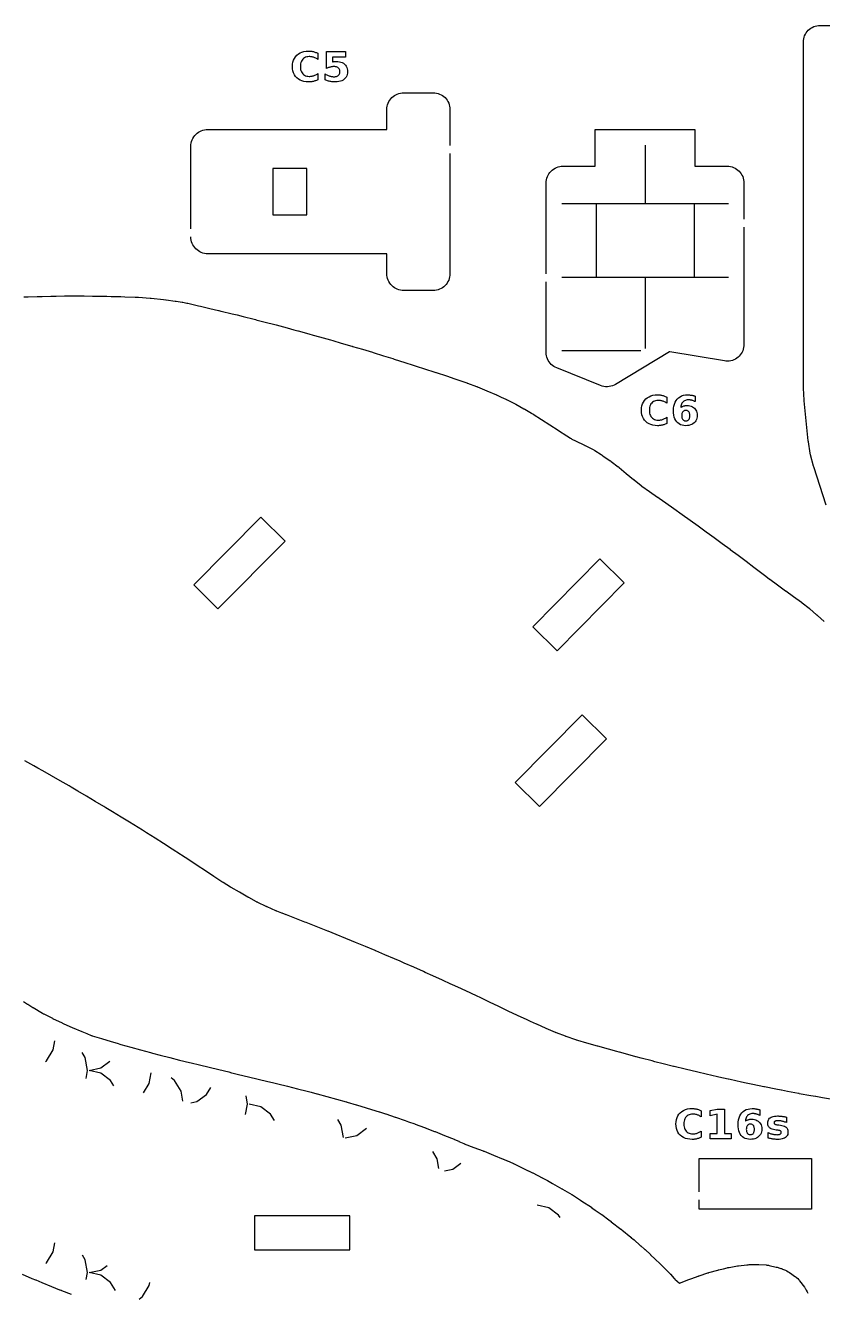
# Model space of a CAD drawing. Header units: millimetres. Extents: x 1 to 293, y 4 to 294.
# Drawn here: x 175.4 to 240.5, y 187.1 to 290.6 of the extents above; entities that cross this region are included whole.
import ezdxf

# ---------------------------------------------------------------- set-up
doc = ezdxf.new("R2010")
doc.units = ezdxf.units.MM
for name, color, linetype in [('CUT', 1, 'CONTINUOUS'), ('ENGRAVE', 5, 'CONTINUOUS'), ('SCORE', 7, 'CONTINUOUS')]:
    doc.layers.add(name, color=color, linetype=linetype)

msp = doc.modelspace()

# ---------------------------------------------------------------- linework, layer by layer
at = {"layer": 'CUT', "color": 1}
for points in [[(240.7912, 251.4103), (239.778, 254.5286), (239.7581, 254.5958), (239.5128, 255.511), (239.4837, 255.6479), (239.3355, 256.5837), (239.3264, 256.6532), (238.9836, 259.914), (238.9782, 259.9838), (238.9268, 260.9631), (238.925, 261.0331), (238.925, 289.2018), (238.9315, 289.3348), (238.9513, 289.4683), (238.9841, 289.5992), (239.0296, 289.7262), (239.0873, 289.8482), (239.1567, 289.964), (239.237, 290.0723), (239.3277, 290.1723), (239.4277, 290.263), (239.536, 290.3433), (239.6518, 290.4127), (239.7738, 290.4704), (239.9008, 290.5159), (240.0317, 290.5487), (240.1652, 290.5685), (240.2982, 290.575), (247.6918, 290.575)], [(188.925, 273.9544), (188.925, 280.7018), (188.9315, 280.8348), (188.9513, 280.9683), (188.9841, 281.0992), (189.0296, 281.2262), (189.0873, 281.3482), (189.1567, 281.464), (189.237, 281.5723), (189.3277, 281.6723), (189.4277, 281.763), (189.536, 281.8433), (189.6518, 281.9127), (189.7738, 281.9704), (189.9008, 282.0159), (190.0317, 282.0487), (190.1652, 282.0685), (190.2982, 282.075), (204.925, 282.075), (204.925, 283.7018), (204.9315, 283.8348), (204.9513, 283.9683), (204.9841, 284.0992), (205.0296, 284.2262), (205.0873, 284.3482), (205.1567, 284.464), (205.237, 284.5723), (205.3277, 284.6723), (205.4277, 284.763), (205.536, 284.8433), (205.6518, 284.9127), (205.7738, 284.9704), (205.9008, 285.0159), (206.0317, 285.0487), (206.1652, 285.0685), (206.2982, 285.075), (208.7018, 285.075), (208.8348, 285.0685), (208.9683, 285.0487), (209.0992, 285.0159), (209.2262, 284.9704), (209.3482, 284.9127), (209.464, 284.8433), (209.5723, 284.763), (209.6723, 284.6723), (209.763, 284.5723), (209.8433, 284.464), (209.9127, 284.3482), (209.9704, 284.2262), (210.0159, 284.0992), (210.0487, 283.9683), (210.0685, 283.8348), (210.075, 283.7018), (210.075, 280.7682)], [(217.925, 270.2786), (217.925, 277.7018), (217.9315, 277.8348), (217.9513, 277.9683), (217.9841, 278.0992), (218.0296, 278.2262), (218.0873, 278.3482), (218.1567, 278.464), (218.237, 278.5723), (218.3277, 278.6723), (218.4277, 278.763), (218.536, 278.8433), (218.6518, 278.9127), (218.7738, 278.9704), (218.9008, 279.0159), (219.0317, 279.0487), (219.1652, 279.0685), (219.2982, 279.075), (221.925, 279.075), (221.925, 282.075), (230.075, 282.075), (230.075, 279.075), (232.7018, 279.075), (232.8348, 279.0685), (232.9683, 279.0487), (233.0992, 279.0159), (233.2262, 278.9704), (233.3482, 278.9127), (233.464, 278.8433), (233.5723, 278.763), (233.6723, 278.6723), (233.763, 278.5723), (233.8433, 278.464), (233.9127, 278.3482), (233.9704, 278.2262), (234.0159, 278.0992), (234.0487, 277.9683), (234.0685, 277.8348), (234.075, 277.7018), (234.075, 274.7591)], [(210.075, 280.1182), (210.075, 270.2982), (210.0685, 270.1652), (210.0487, 270.0317), (210.0159, 269.9008), (209.9704, 269.7738), (209.9127, 269.6518), (209.8433, 269.536), (209.763, 269.4277), (209.6723, 269.3277), (209.5723, 269.237), (209.464, 269.1567), (209.3482, 269.0873), (209.2262, 269.0296), (209.0992, 268.9841), (208.9683, 268.9513), (208.8348, 268.9315), (208.7018, 268.925), (206.2982, 268.925), (206.1652, 268.9315), (206.0317, 268.9513), (205.9008, 268.9841), (205.7738, 269.0296), (205.6518, 269.0873), (205.536, 269.1567), (205.4277, 269.237), (205.3277, 269.3277), (205.237, 269.4277), (205.1567, 269.536), (205.0873, 269.6518), (205.0296, 269.7738), (204.9841, 269.9008), (204.9513, 270.0317), (204.9315, 270.1652), (204.925, 270.2982), (204.925, 271.925), (190.2982, 271.925), (190.1652, 271.9315), (190.0317, 271.9513), (189.9008, 271.9841), (189.7738, 272.0296), (189.6518, 272.0873), (189.536, 272.1567), (189.4277, 272.237), (189.3277, 272.3277), (189.237, 272.4277), (189.1567, 272.536), (189.0873, 272.6518), (189.0296, 272.7738), (188.9841, 272.9008), (188.9513, 273.0317), (188.9315, 273.1652), (188.925, 273.2982), (188.925, 273.3044)], [(234.075, 274.1091), (234.075, 264.5328), (234.0687, 264.4022), (234.0496, 264.271), (234.0179, 264.1423), (233.974, 264.0172), (233.9183, 263.8969), (233.8512, 263.7826), (233.7735, 263.6752), (233.6857, 263.5758), (233.5888, 263.4854), (233.4837, 263.4047), (233.3712, 263.3345), (233.2525, 263.2754), (233.1287, 263.2281), (233.0009, 263.1928), (232.8703, 263.1701), (232.7381, 263.16), (232.6056, 263.1628), (232.4757, 263.178), (228.0219, 263.9203), (228.015, 263.9211), (228.0089, 263.9179), (223.5899, 261.2665), (223.4674, 261.2013), (223.3372, 261.1482), (223.2022, 261.1087), (223.0639, 261.0832), (222.9237, 261.072), (222.7831, 261.0751), (222.6435, 261.0926), (222.5065, 261.1243), (222.3752, 261.1691), (218.7876, 262.6042), (218.6654, 262.6603), (218.5477, 262.7291), (218.4374, 262.8092), (218.3356, 262.8999), (218.2433, 263.0003), (218.1613, 263.1092), (218.0906, 263.2258), (218.0317, 263.3488), (217.9853, 263.477), (217.9519, 263.6091), (217.9317, 263.744), (217.925, 263.8783), (217.925, 269.6286)], [(175.2907, 268.4068), (175.6267, 268.4171), (176.3669, 268.4419), (176.3751, 268.4421), (176.3834, 268.4424), (176.3917, 268.4426), (176.7868, 268.4509), (177.4798, 268.4671), (177.4877, 268.4673), (177.4957, 268.4674), (177.5036, 268.4676), (177.935, 268.4726), (178.6035, 268.4818), (178.611, 268.4819), (178.6186, 268.4819), (178.6262, 268.482), (179.0728, 268.483), (179.738, 268.4856), (179.7452, 268.4856), (179.7525, 268.4856), (179.7598, 268.4856), (180.1988, 268.4825), (180.8834, 268.4786), (180.8903, 268.4785), (180.8973, 268.4784), (180.9043, 268.4783), (181.3142, 268.4717), (182.0361, 268.4613), (182.0492, 268.461), (182.4214, 268.4519), (183.2029, 268.4339), (183.2145, 268.4336), (183.5211, 268.4239), (184.3769, 268.397), (184.3896, 268.3965), (184.5814, 268.3887), (184.6029, 268.3876), (184.6238, 268.3864), (184.6449, 268.385), (185.5894, 268.3161), (185.6052, 268.3149), (185.621, 268.3136), (185.6367, 268.3121), (185.6508, 268.3108), (185.6607, 268.3098), (185.6706, 268.3087), (185.6805, 268.3077), (186.6774, 268.1961), (186.6797, 268.1959), (186.8758, 268.1736), (186.8903, 268.1718), (186.9047, 268.17), (186.9191, 268.1682), (187.6435, 268.0698), (187.6673, 268.0664), (187.6912, 268.0627), (187.715, 268.0588), (188.2253, 267.9707), (188.2376, 267.9685), (188.2499, 267.9662), (188.2621, 267.9639), (188.6023, 267.8987), (188.6263, 267.8938), (188.6503, 267.8888), (188.6742, 267.8835), (189.5529, 267.6812), (189.7022, 267.6473), (189.7084, 267.6458), (190.47, 267.4688), (190.4726, 267.4683), (191.1906, 267.2999), (191.1966, 267.2985), (191.3817, 267.2542), (191.3862, 267.2532), (192.2906, 267.0335), (192.2938, 267.0327), (192.6987, 266.9332), (192.7047, 266.9318), (193.1951, 266.8089), (193.198, 266.8082), (194.0965, 266.5811), (194.0985, 266.5806), (194.2234, 266.5488), (194.2311, 266.5468), (194.9936, 266.348), (195.7689, 266.1454), (195.7757, 266.1436), (195.887, 266.1139), (196.7777, 265.8772), (196.7799, 265.8766), (197.3266, 265.7303), (197.3319, 265.7289), (197.6651, 265.6383), (197.6693, 265.6372), (198.55, 265.3946), (198.5541, 265.3934), (198.9028, 265.2962), (198.908, 265.2947), (199.4312, 265.1466), (199.435, 265.1455), (200.3109, 264.8947), (200.4992, 264.8409), (200.5056, 264.8391), (201.1866, 264.6411), (202.0585, 264.387), (202.0612, 264.3862), (202.1123, 264.3712), (202.117, 264.3698), (202.9281, 264.1283), (202.9313, 264.1274), (203.7424, 263.8837), (203.7467, 263.8824), (203.7936, 263.8681), (203.7994, 263.8663), (204.6559, 263.6016), (204.6616, 263.5998), (205.4029, 263.367), (205.4058, 263.3661), (205.5179, 263.3306), (206.3775, 263.0603), (207.0709, 262.8416), (207.0736, 262.8407), (207.2305, 262.7908), (207.2367, 262.7888), (208.0856, 262.5144), (208.0898, 262.513), (208.7626, 262.293), (208.7652, 262.2922), (208.9338, 262.2367), (208.9404, 262.2345), (209.7836, 261.952), (209.786, 261.9512), (210.4813, 261.7169), (210.4851, 261.7156), (210.6281, 261.6669), (211.4427, 261.3908), (211.4635, 261.3836), (211.4842, 261.3762), (211.5049, 261.3686), (212.2526, 261.0874), (212.2605, 261.0844), (212.2673, 261.0818), (212.2886, 261.0734), (212.3061, 261.0664), (212.3247, 261.0587), (213.0922, 260.7359), (213.8613, 260.412), (213.8792, 260.4043), (213.897, 260.3965), (213.9148, 260.3886), (214.2577, 260.2323), (214.2651, 260.2289), (214.6331, 260.0584), (214.654, 260.0486), (214.6747, 260.0385), (214.6953, 260.0283), (215.3848, 259.6796), (215.4062, 259.6686), (215.4275, 259.6573), (215.4487, 259.6459), (216.1161, 259.2776), (216.1369, 259.2659), (216.1575, 259.254), (216.1781, 259.2419), (216.7431, 258.9033), (216.7466, 258.9012), (216.8333, 258.8489), (216.8483, 258.8397), (216.8632, 258.8305), (216.878, 258.8211), (217.5458, 258.3938), (218.233, 257.9541), (218.9167, 257.5184), (218.9255, 257.5127), (219.6044, 257.0726), (219.6116, 257.0679), (219.9252, 256.8617), (219.9616, 256.8395), (219.9986, 256.8187), (220.0365, 256.7991), (220.3117, 256.6687), (220.3233, 256.6632), (221.0584, 256.3063), (221.076, 256.2976), (221.0934, 256.2888), (221.1107, 256.2799), (221.7598, 255.9409), (221.8064, 255.9154), (221.8525, 255.889), (221.898, 255.8617), (222.4185, 255.5348), (222.4265, 255.5298), (222.4986, 255.4838), (222.5184, 255.4709), (222.5376, 255.4582), (222.5568, 255.4452), (223.1598, 255.0302), (223.1865, 255.0113), (223.213, 254.992), (223.2393, 254.9725), (223.8046, 254.5411), (223.8309, 254.5205), (223.857, 254.4996), (223.8827, 254.4784), (224.4465, 254.0018), (224.4541, 253.9955), (224.4618, 253.9893), (224.4695, 253.9831), (225.0685, 253.509), (225.082, 253.4982), (225.0955, 253.4873), (225.1088, 253.4763), (225.6721, 253.0064), (225.6935, 252.9893), (225.7152, 252.9728), (225.7373, 252.9567), (226.3675, 252.5201), (227.0289, 252.0627), (227.0369, 252.0571), (227.1572, 251.9726), (227.6942, 251.5949), (227.7011, 251.59), (228.36, 251.1202), (229.0202, 250.6505), (229.6754, 250.1858), (229.6832, 250.1802), (230.3326, 249.7125), (230.3408, 249.7065), (230.991, 249.2307), (231.2659, 249.0306), (231.2676, 249.0293), (231.6465, 248.7526), (232.2944, 248.28), (232.3013, 248.275), (232.944, 247.8), (232.9518, 247.7942), (233.5958, 247.311), (234.244, 246.8265), (234.8848, 246.347), (234.8916, 246.3418), (235.5343, 245.8544), (235.8658, 245.6028), (236.1701, 245.3716), (236.1778, 245.3658), (236.8224, 244.8917), (237.4787, 244.4142), (237.4821, 244.4117), (238.1291, 243.9379), (238.7593, 243.4814), (238.7804, 243.4658), (238.8015, 243.4499), (238.8223, 243.4338), (239.3954, 242.9833), (239.416, 242.9667), (239.4365, 242.95), (239.4568, 242.933), (240.0092, 242.4622), (240.0292, 242.4448), (240.0489, 242.4273), (240.0685, 242.4095), (240.6214, 241.8992)], [(241.2965, 202.8849), (240.4875, 203.0229), (240.4858, 203.0232), (239.9294, 203.1189), (239.9213, 203.1203), (239.5274, 203.1905), (239.5253, 203.1909), (238.5745, 203.3618), (238.5696, 203.3627), (238.5399, 203.3682), (238.5314, 203.3697), (237.6229, 203.5426), (237.6213, 203.5429), (237.1302, 203.6369), (237.1228, 203.6384), (236.6789, 203.726), (236.6767, 203.7264), (235.7407, 203.9129), (235.7363, 203.9138), (235.7065, 203.9198), (235.6992, 203.9213), (234.8059, 204.1076), (234.8022, 204.1084), (234.262, 204.2226), (234.2563, 204.2238), (233.8748, 204.3062), (233.8723, 204.3067), (232.947, 204.5084), (232.805, 204.5393), (232.7988, 204.5407), (232.0253, 204.7126), (232.0227, 204.7132), (231.3358, 204.8674), (231.3302, 204.8686), (231.1071, 204.9197), (231.1018, 204.9209), (230.1923, 205.133), (230.187, 205.1343), (229.8467, 205.2151), (229.841, 205.2165), (229.2807, 205.3522), (229.2771, 205.353), (228.3754, 205.574), (228.371, 205.5751), (228.3363, 205.5837), (228.3311, 205.585), (227.4734, 205.8019), (227.4699, 205.8028), (226.8058, 205.9726), (226.8011, 205.9738), (226.5723, 206.0332), (225.6781, 206.2656), (225.6765, 206.266), (225.2628, 206.3741), (225.2583, 206.3752), (224.7879, 206.4999), (224.783, 206.5012), (223.901, 206.7384), (223.8937, 206.7404), (223.7016, 206.7932), (223.6971, 206.7945), (223.0138, 206.985), (223.0103, 206.986), (222.1333, 207.2331), (222.1301, 207.234), (222.1143, 207.2385), (222.1097, 207.2398), (221.2569, 207.4857), (221.2537, 207.4867), (220.5138, 207.702), (220.5022, 207.7055), (220.413, 207.7323), (220.3898, 207.7395), (220.3676, 207.7466), (220.3452, 207.754), (219.5732, 208.0169), (219.5472, 208.026), (219.5213, 208.0354), (219.4956, 208.0451), (218.7583, 208.3305), (218.7311, 208.3414), (218.7039, 208.3526), (218.6769, 208.3641), (217.9321, 208.6906), (217.9307, 208.6913), (217.1565, 209.0318), (217.1496, 209.0349), (217.1426, 209.038), (217.1356, 209.0411), (216.6522, 209.2604), (216.6504, 209.2612), (216.3778, 209.3853), (216.3687, 209.3895), (215.5983, 209.7473), (214.8354, 210.1008), (214.8287, 210.104), (214.822, 210.1071), (214.8153, 210.1103), (214.5077, 210.257), (214.5061, 210.2578), (214.0637, 210.4695), (214.0605, 210.471), (213.3032, 210.8359), (212.5389, 211.2004), (212.3079, 211.3093), (212.3064, 211.3101), (211.7725, 211.5627), (211.0036, 211.9224), (210.2286, 212.2807), (210.1562, 212.3139), (209.458, 212.6343), (208.6796, 212.9869), (208.0589, 213.2653), (207.9006, 213.3361), (207.1174, 213.6827), (206.3339, 214.0264), (206.0131, 214.1654), (206.0118, 214.166), (205.5468, 214.3681), (204.7591, 214.7066), (204.0098, 215.0236), (204.0083, 215.0242), (203.9623, 215.0437), (203.1704, 215.3772), (202.3724, 215.709), (202.045, 215.8435), (202.0434, 215.8441), (201.5746, 216.0375), (200.771, 216.3639), (200.1187, 216.6253), (200.117, 216.626), (199.9637, 216.6877), (199.1591, 217.0084), (198.3485, 217.3267), (198.2255, 217.3743), (198.224, 217.3749), (197.5358, 217.6423), (196.7204, 217.9544), (196.7132, 217.9572), (196.3694, 218.0911), (196.3594, 218.095), (195.934, 218.2645), (195.9126, 218.2733), (195.8914, 218.2822), (195.8702, 218.2913), (195.1482, 218.6083), (195.126, 218.6183), (195.104, 218.6285), (195.082, 218.6389), (194.3818, 218.9773), (194.3613, 218.9874), (194.341, 218.9976), (194.3207, 219.0081), (194.2734, 219.0329), (194.2681, 219.0358), (193.6418, 219.3689), (193.6211, 219.3801), (193.6006, 219.3915), (193.5801, 219.4031), (192.8963, 219.7982), (192.2016, 220.1973), (192.1839, 220.2076), (192.1663, 220.2181), (192.1487, 220.2287), (191.5577, 220.5928), (191.5545, 220.5948), (191.5024, 220.6271), (191.4833, 220.6392), (191.4644, 220.6514), (191.4455, 220.6637), (190.7972, 221.0966), (190.1209, 221.5462), (189.4391, 221.9952), (188.7545, 222.4422), (188.1645, 222.8251), (188.0686, 222.8874), (187.3831, 223.3305), (186.6972, 223.771), (186.0052, 224.2108), (185.3089, 224.6497), (184.9691, 224.8636), (184.6225, 225.0811), (183.9174, 225.5168), (183.2239, 225.9442), (182.5196, 226.3726), (181.9789, 226.6983), (181.8121, 226.7988), (181.1075, 227.2214), (180.3996, 227.6429), (179.6896, 228.0623), (179.1381, 228.3854), (178.9767, 228.48), (178.2642, 228.8946), (177.5472, 229.3078), (176.8268, 229.7192), (176.4247, 229.9475), (176.1077, 230.1266), (175.3814, 230.5329)], [(175.2513, 210.8884), (175.5977, 210.6664), (175.6031, 210.663), (176.0333, 210.3936), (176.0402, 210.3894), (176.8087, 209.9222), (176.8275, 209.9112), (176.8466, 209.9005), (176.8659, 209.8901), (176.9044, 209.8703), (176.9118, 209.8665), (177.6235, 209.5128), (177.634, 209.5078), (178.422, 209.1344), (178.4329, 209.1294), (178.5648, 209.0699), (179.2233, 208.7757), (179.231, 208.7723), (180.0194, 208.433), (180.0303, 208.4284), (180.4164, 208.2709), (180.7923, 208.1189), (180.8146, 208.1105), (180.8369, 208.1024), (180.8594, 208.0948), (181.6145, 207.8559), (181.6231, 207.8532), (182.416, 207.6149), (182.4219, 207.6131), (182.9033, 207.4737), (182.9094, 207.472), (183.2094, 207.3835), (184.0085, 207.1559), (184.8102, 206.9357), (185.6146, 206.7214), (185.7955, 206.6739), (185.8009, 206.6725), (186.4131, 206.5091), (187.2076, 206.3012), (188.006, 206.0997), (188.8131, 205.9043), (188.9402, 205.8741), (188.9451, 205.8729), (189.6161, 205.7104), (190.4171, 205.5174), (191.2163, 205.3252), (192.0131, 205.1328), (192.0178, 205.1317), (192.2528, 205.074), (192.2578, 205.0728), (192.8108, 204.9349), (192.8186, 204.933), (193.6165, 204.745), (194.4113, 204.5582), (194.4174, 204.5567), (195.2086, 204.3669), (195.2178, 204.3646), (195.5844, 204.274), (195.5893, 204.2727), (196.012, 204.1664), (196.0186, 204.1648), (196.8088, 203.9618), (197.6172, 203.7607), (198.4075, 203.5635), (198.4149, 203.5616), (198.4222, 203.5598), (198.4296, 203.5579), (198.751, 203.4738), (198.7558, 203.4725), (199.2083, 203.3523), (199.2159, 203.3503), (199.2235, 203.3482), (199.231, 203.3461), (200.0173, 203.1274), (200.8157, 202.9071), (201.6048, 202.6923), (201.6151, 202.6894), (201.6254, 202.6865), (201.6357, 202.6836), (201.671, 202.6734), (201.6758, 202.672), (202.4085, 202.4568), (202.4173, 202.4543), (202.4259, 202.4516), (202.4346, 202.449), (203.2204, 202.2066), (204.0194, 201.9614), (204.0221, 201.9605), (204.3047, 201.8731), (204.3097, 201.8716), (204.8062, 201.7159), (204.8174, 201.7123), (204.8287, 201.7087), (204.8399, 201.705), (205.6088, 201.4488), (205.6191, 201.4454), (205.6294, 201.4418), (205.6397, 201.4383), (206.4172, 201.1651), (206.6829, 201.0736), (206.691, 201.0708), (207.2133, 200.8871), (207.2214, 200.8842), (207.2293, 200.8814), (207.2373, 200.8785), (208.0087, 200.5961), (208.0205, 200.5917), (208.0323, 200.5872), (208.0441, 200.5827), (208.8241, 200.2804), (208.8271, 200.2792), (208.8409, 200.2738), (208.8481, 200.271), (208.8548, 200.2683), (208.8617, 200.2655), (209.6261, 199.9571), (209.6281, 199.9563), (210.408, 199.6401), (210.422, 199.6344), (210.4358, 199.6286), (210.4497, 199.6227), (210.8008, 199.471), (210.806, 199.4688), (211.2129, 199.291), (211.2235, 199.2865), (211.2341, 199.282), (211.2448, 199.2777), (212.0173, 198.9743), (212.0235, 198.9719), (212.0298, 198.9695), (212.0361, 198.9671), (212.7933, 198.6887), (212.8163, 198.68), (212.8393, 198.6711), (212.8622, 198.6619), (213.6182, 198.3519), (213.6289, 198.3475), (214.4199, 198.015), (214.4263, 198.0123), (214.4326, 198.0096), (214.4389, 198.0069), (214.7557, 197.8699), (214.7583, 197.8688), (215.2023, 197.6756), (215.2214, 197.6672), (215.2403, 197.6586), (215.2592, 197.6498), (216.0243, 197.2883), (216.0323, 197.2845), (216.4704, 197.0739), (216.4795, 197.0695), (216.4886, 197.0651), (216.4977, 197.0606), (216.8247, 196.8972), (216.8308, 196.8941), (216.8369, 196.891), (216.843, 196.8879), (217.6064, 196.4968), (217.6256, 196.4868), (217.6447, 196.4766), (217.6637, 196.4662), (218.0231, 196.2671), (218.026, 196.2655), (218.433, 196.0388), (218.4367, 196.0367), (219.215, 195.5998), (219.23, 195.5913), (219.2449, 195.5827), (219.2597, 195.574), (219.4412, 195.4659), (219.4437, 195.4644), (220.013, 195.1235), (220.0306, 195.1128), (220.0481, 195.102), (220.0655, 195.091), (220.7303, 194.6647), (220.7328, 194.6631), (220.8339, 194.598), (220.8409, 194.5934), (221.616, 194.087), (221.6333, 194.0755), (221.6504, 194.064), (221.6675, 194.0522), (221.938, 193.8633), (221.9407, 193.8614), (222.4196, 193.5251), (222.4358, 193.5136), (222.4519, 193.502), (222.4679, 193.4902), (223.0391, 193.0632), (223.0435, 193.0599), (223.2384, 192.913), (223.2454, 192.9077), (224.0231, 192.3134), (224.0386, 192.3014), (224.0539, 192.2893), (224.0692, 192.2771), (224.0898, 192.2603), (224.0925, 192.2581), (224.8309, 191.6557), (224.8423, 191.6463), (224.8536, 191.6368), (224.8649, 191.6273), (225.0566, 191.4637), (225.062, 191.4591), (225.0674, 191.4544), (225.0727, 191.4498), (225.6422, 190.9532), (225.6495, 190.9468), (225.9602, 190.6719), (225.9725, 190.6609), (225.9846, 190.6499), (225.9967, 190.6388), (226.4439, 190.2231), (226.4513, 190.2161), (226.8268, 189.8617), (226.8346, 189.8542), (227.2299, 189.475), (227.2451, 189.4602), (227.26, 189.4453), (227.2749, 189.4304), (227.6421, 189.0551), (227.6448, 189.0523), (228.0426, 188.6433), (228.0503, 188.6354), (228.0579, 188.6274), (228.0655, 188.6194), (228.3794, 188.2859), (228.3999, 188.2651), (228.4209, 188.2449), (228.4424, 188.2251), (228.813, 187.8999), (228.8159, 187.8975), (228.8195, 187.8987), (229.5739, 188.178), (229.819, 188.2688), (230.3373, 188.4626), (230.3626, 188.4718), (230.3881, 188.4808), (230.4136, 188.4894), (231.1369, 188.7272), (231.1645, 188.7359), (231.1921, 188.7444), (231.2198, 188.7525), (231.9541, 188.9592), (231.9718, 188.964), (231.9896, 188.9688), (232.0074, 188.9734), (232.3978, 189.0718), (232.7023, 189.1495), (232.7574, 189.1623), (232.8127, 189.1739), (232.8683, 189.1844), (233.5438, 189.297), (233.5742, 189.3017), (233.6047, 189.3061), (233.6353, 189.3101), (234.3029, 189.39), (234.3641, 189.3959), (234.4254, 189.4004), (234.4868, 189.4035), (235.1063, 189.4204), (235.1698, 189.4206), (235.2332, 189.4193), (235.2966, 189.4165), (235.882, 189.3768), (235.9328, 189.3724), (235.9595, 189.3696), (236.0604, 189.3549), (236.0868, 189.3501), (236.1368, 189.3399), (236.7132, 189.2109), (236.7841, 189.1929), (236.8545, 189.1731), (236.9243, 189.1513), (237.0971, 189.0922), (237.1399, 189.0768), (237.1824, 189.0606), (237.2247, 189.0437), (237.463, 188.9436), (237.5307, 188.9129), (237.5658, 188.8958), (237.6955, 188.8235), (237.7285, 188.8026), (237.7901, 188.7612), (238.2722, 188.4171), (238.3271, 188.3758), (238.3554, 188.3533), (238.4599, 188.2612), (238.5544, 188.1588), (238.5775, 188.131), (238.6201, 188.0771), (239.0119, 187.5538), (239.0446, 187.5081), (239.0613, 187.4837), (239.1208, 187.3885), (239.1354, 187.3628), (239.1621, 187.3134), (239.2256, 187.1899), (239.2527, 187.1338), (239.2786, 187.0772)], [(230.425, 195.35), (230.425, 198.075), (239.575, 198.075), (239.575, 193.925), (230.425, 193.925), (230.425, 194.7)], [(179.1731, 186.9678), (178.3835, 187.2721), (178.3762, 187.2749), (178.369, 187.2778), (178.3618, 187.2806), (178.2442, 187.3275), (178.2369, 187.3305), (177.5762, 187.5984), (177.5716, 187.6003), (176.7738, 187.9273), (176.2865, 188.126), (176.2751, 188.1308), (175.9729, 188.2573), (175.9709, 188.2581), (175.1788, 188.5912)]]:
    msp.add_lwpolyline(points, dxfattribs=at)
for points in [[(195.605, 275.105), (198.395, 275.105), (198.395, 278.895), (195.605, 278.895), (195.605, 275.105)], [(191.1353, 242.9315), (196.6161, 248.4672), (194.6334, 250.4302), (189.1526, 244.8944), (191.1353, 242.9315)], [(218.8123, 239.5194), (224.2931, 245.0552), (222.3105, 247.0182), (216.8297, 241.4824), (218.8123, 239.5194)], [(217.3791, 226.7988), (222.8599, 232.3346), (220.8772, 234.2975), (215.3964, 228.7618), (217.3791, 226.7988)], [(194.105, 190.605), (201.895, 190.605), (201.895, 193.395), (194.105, 193.395), (194.105, 190.605)]]:
    msp.add_lwpolyline(points, close=True, dxfattribs=at)
at = {"layer": 'ENGRAVE', "color": 5}
for points in [[(199.2257, 286.1048), (199.1669, 286.0787), (199.1074, 286.0549), (199.047, 286.0336), (198.9859, 286.0148), (198.9239, 285.9984), (198.861, 285.9844), (198.7973, 285.9731), (198.7326, 285.9642), (198.6671, 285.9579), (198.6006, 285.9541), (198.5333, 285.9528), (198.3379, 285.9622), (198.1566, 285.9905), (197.9892, 286.0376), (197.8359, 286.1036), (197.6966, 286.1885), (197.5714, 286.2922), (197.4629, 286.412), (197.3742, 286.5452), (197.3052, 286.6919), (197.256, 286.8521), (197.2264, 287.0256), (197.2165, 287.2126), (197.2264, 287.4), (197.256, 287.574), (197.3052, 287.7344), (197.3742, 287.8813), (197.4629, 288.0147), (197.5714, 288.1346), (197.6966, 288.2383), (197.8359, 288.3231), (197.9892, 288.3891), (198.1566, 288.4363), (198.3379, 288.4645), (198.5333, 288.474), (198.6006, 288.4727), (198.6671, 288.4689), (198.7326, 288.4626), (198.7973, 288.4537), (198.861, 288.4423), (198.9239, 288.4284), (198.9859, 288.412), (199.047, 288.3931), (199.1074, 288.3718), (199.1669, 288.3481), (199.2257, 288.3219), (199.2836, 288.2933), (199.2836, 287.7904), (199.2257, 287.8282), (199.168, 287.8625), (199.1107, 287.8933), (199.0536, 287.9206), (198.9967, 287.9443), (198.9402, 287.9645), (198.8832, 287.9814), (198.8253, 287.9953), (198.7664, 288.006), (198.7065, 288.0137), (198.6456, 288.0183), (198.5837, 288.0199), (198.4759, 288.0139), (198.3761, 287.996), (198.2842, 287.9661), (198.2003, 287.9244), (198.1244, 287.8707), (198.0564, 287.805), (197.9977, 287.7289), (197.9497, 287.6437), (197.9123, 287.5495), (197.8857, 287.4462), (197.8697, 287.3339), (197.8643, 287.2126), (197.8697, 287.0917), (197.8857, 286.9798), (197.9123, 286.8769), (197.9497, 286.7829), (197.9977, 286.6978), (198.0564, 286.6217), (198.1244, 286.5561), (198.2003, 286.5024), (198.2842, 286.4606), (198.3761, 286.4308), (198.4759, 286.4129), (198.5837, 286.4069), (198.6456, 286.4084), (198.7065, 286.413), (198.7664, 286.4207), (198.8253, 286.4315), (198.8832, 286.4453), (198.9402, 286.4622), (198.9967, 286.4824), (199.0536, 286.5062), (199.1107, 286.5334), (199.168, 286.5642), (199.2257, 286.5986), (199.2836, 286.6364), (199.2836, 286.1335), (199.2257, 286.1048)], [(201.541, 288.43), (201.541, 287.9694), (200.483, 287.9694), (200.483, 287.5934), (200.5069, 287.5997), (200.5308, 287.6055), (200.5548, 287.6107), (200.5789, 287.6155), (200.6029, 287.6198), (200.6271, 287.6235), (200.6514, 287.6268), (200.676, 287.6294), (200.7009, 287.6315), (200.7262, 287.6329), (200.7517, 287.6338), (200.7776, 287.6341), (200.9202, 287.6279), (201.0519, 287.6094), (201.1727, 287.5786), (201.2825, 287.5354), (201.3814, 287.4798), (201.4693, 287.4119), (201.5449, 287.333), (201.6068, 287.2444), (201.6549, 287.146), (201.6892, 287.038), (201.7099, 286.9202), (201.7167, 286.7926), (201.7092, 286.6661), (201.6868, 286.549), (201.6494, 286.4415), (201.597, 286.3434), (201.5297, 286.2549), (201.4474, 286.1758), (201.3518, 286.1076), (201.2445, 286.0519), (201.1257, 286.0085), (200.9953, 285.9776), (200.8532, 285.959), (200.6995, 285.9528), (200.6307, 285.9539), (200.5621, 285.9572), (200.4938, 285.9628), (200.4257, 285.9705), (200.3578, 285.9805), (200.2901, 285.9927), (200.2227, 286.0071), (200.1553, 286.0239), (200.0881, 286.0429), (200.021, 286.0643), (199.9541, 286.088), (199.8873, 286.1139), (199.8873, 286.6071), (199.9529, 286.5707), (200.0174, 286.5375), (200.0808, 286.5074), (200.143, 286.4805), (200.2041, 286.4568), (200.2641, 286.4362), (200.3229, 286.4188), (200.3806, 286.4046), (200.4372, 286.3935), (200.4927, 286.3856), (200.547, 286.3808), (200.6002, 286.3792), (200.6735, 286.3823), (200.7413, 286.3916), (200.8038, 286.4071), (200.861, 286.4288), (200.9127, 286.4567), (200.9591, 286.4907), (200.9991, 286.5301), (201.0319, 286.5738), (201.0573, 286.6219), (201.0755, 286.6745), (201.0865, 286.7314), (201.0901, 286.7926), (201.0865, 286.8544), (201.0755, 286.9116), (201.0573, 286.9644), (201.0319, 287.0126), (200.9991, 287.0562), (200.9591, 287.0954), (200.9127, 287.1292), (200.861, 287.1569), (200.8038, 287.1784), (200.7413, 287.1938), (200.6735, 287.203), (200.6002, 287.2061), (200.5547, 287.2051), (200.5081, 287.2022), (200.4606, 287.1973), (200.4121, 287.1905), (200.3626, 287.1818), (200.3121, 287.1711), (200.2605, 287.1583), (200.2076, 287.1435), (200.1534, 287.1265), (200.098, 287.1074), (200.0413, 287.0862), (199.9833, 287.0628), (199.9833, 288.43), (201.541, 288.43)], [(227.7139, 258.0437), (227.6551, 258.0175), (227.5956, 257.9938), (227.5352, 257.9725), (227.4741, 257.9537), (227.4121, 257.9372), (227.3492, 257.9233), (227.2855, 257.9119), (227.2208, 257.9031), (227.1553, 257.8967), (227.0888, 257.8929), (227.0214, 257.8917), (226.8261, 257.9011), (226.6447, 257.9294), (226.4774, 257.9765), (226.3241, 258.0425), (226.1848, 258.1273), (226.0595, 258.231), (225.9511, 258.3509), (225.8624, 258.4841), (225.7934, 258.6308), (225.7441, 258.7909), (225.7146, 258.9645), (225.7047, 259.1514), (225.7146, 259.3389), (225.7441, 259.5129), (225.7934, 259.6733), (225.8624, 259.8202), (225.9511, 259.9536), (226.0595, 260.0735), (226.1848, 260.1772), (226.3241, 260.262), (226.4774, 260.328), (226.6447, 260.3751), (226.8261, 260.4034), (227.0214, 260.4128), (227.0888, 260.4116), (227.1553, 260.4078), (227.2208, 260.4014), (227.2855, 260.3926), (227.3492, 260.3812), (227.4121, 260.3673), (227.4741, 260.3508), (227.5352, 260.332), (227.5956, 260.3107), (227.6551, 260.287), (227.7139, 260.2608), (227.7718, 260.2322), (227.7718, 259.7292), (227.7139, 259.7671), (227.6562, 259.8014), (227.5988, 259.8322), (227.5417, 259.8594), (227.4849, 259.8832), (227.4284, 259.9034), (227.3714, 259.9203), (227.3135, 259.9341), (227.2546, 259.9449), (227.1947, 259.9526), (227.1338, 259.9572), (227.0719, 259.9587), (226.9641, 259.9528), (226.8643, 259.9349), (226.7724, 259.905), (226.6885, 259.8632), (226.6126, 259.8095), (226.5446, 259.7439), (226.4859, 259.6677), (226.4379, 259.5826), (226.4005, 259.4883), (226.3738, 259.3851), (226.3578, 259.2728), (226.3525, 259.1514), (226.3578, 259.0306), (226.3738, 258.9187), (226.4005, 258.8157), (226.4379, 258.7217), (226.4859, 258.6367), (226.5446, 258.5606), (226.6126, 258.495), (226.6885, 258.4413), (226.7724, 258.3995), (226.8643, 258.3696), (226.9641, 258.3517), (227.0719, 258.3458), (227.1338, 258.3473), (227.1947, 258.3519), (227.2546, 258.3596), (227.3135, 258.3704), (227.3714, 258.3842), (227.4284, 258.4011), (227.4849, 258.4213), (227.5417, 258.4451), (227.5988, 258.4723), (227.6562, 258.5031), (227.7139, 258.5374), (227.7718, 258.5753), (227.7718, 258.0723), (227.7139, 258.0437)], [(230.0481, 259.8795), (229.998, 259.9008), (229.949, 259.9199), (229.9009, 259.9368), (229.8538, 259.9517), (229.8078, 259.9644), (229.7624, 259.9751), (229.7174, 259.9839), (229.6727, 259.9907), (229.6284, 259.9955), (229.5844, 259.9984), (229.5409, 259.9994), (229.451, 259.9951), (229.368, 259.9821), (229.2918, 259.9606), (229.2226, 259.9303), (229.1602, 259.8915), (229.1047, 259.844), (229.0562, 259.788), (229.015, 259.7236), (228.981, 259.6509), (228.9542, 259.5698), (228.9347, 259.4804), (228.9224, 259.3826), (228.9587, 259.408), (228.996, 259.4313), (229.0343, 259.4523), (229.0735, 259.4712), (229.1138, 259.4878), (229.1551, 259.5022), (229.1975, 259.5144), (229.2412, 259.5243), (229.2861, 259.5321), (229.3323, 259.5376), (229.3798, 259.541), (229.4285, 259.5421), (229.5488, 259.536), (229.661, 259.5178), (229.7653, 259.4875), (229.8615, 259.4451), (229.9497, 259.3906), (230.0299, 259.324), (230.0998, 259.2475), (230.157, 259.1635), (230.2015, 259.0721), (230.2332, 258.9731), (230.2523, 258.8666), (230.2586, 258.7527), (230.2515, 258.6268), (230.2302, 258.5095), (230.1947, 258.4009), (230.1451, 258.3009), (230.0812, 258.2096), (230.0031, 258.1269), (229.9131, 258.055), (229.8134, 257.9962), (229.704, 257.9505), (229.585, 257.9178), (229.4563, 257.8982), (229.3179, 257.8917), (229.1659, 257.9006), (229.0259, 257.9272), (228.8977, 257.9716), (228.7815, 258.0338), (228.6771, 258.1138), (228.5846, 258.2115), (228.5053, 258.3255), (228.4404, 258.4545), (228.3899, 258.5983), (228.3539, 258.7569), (228.3322, 258.9305), (228.325, 259.1189), (228.3335, 259.3125), (228.3588, 259.4917), (228.4009, 259.6566), (228.4599, 259.8072), (228.5358, 259.9434), (228.6286, 260.0653), (228.736, 260.1705), (228.856, 260.2566), (228.9885, 260.3235), (229.1335, 260.3713), (229.291, 260.4), (229.4611, 260.4096), (229.5167, 260.4088), (229.5718, 260.4067), (229.6263, 260.4031), (229.6803, 260.398), (229.7337, 260.3915), (229.7866, 260.3835), (229.8392, 260.3741), (229.8915, 260.3633), (229.9437, 260.351), (229.9957, 260.3372), (230.0475, 260.322), (230.0991, 260.3054), (230.0991, 259.8562), (230.0481, 259.8795)], [(229.2239, 259.1266), (229.1805, 259.1118), (229.1417, 259.091), (229.1075, 259.0644), (229.0778, 259.0318), (229.0527, 258.9933), (229.0321, 258.9489), (229.0162, 258.8985), (229.0047, 258.8423), (228.9979, 258.7801), (228.9956, 258.712), (228.9979, 258.6439), (229.0047, 258.5817), (229.0162, 258.5254), (229.0321, 258.4751), (229.0527, 258.4307), (229.0778, 258.3922), (229.1075, 258.3596), (229.1417, 258.3329), (229.1805, 258.3122), (229.2239, 258.2974), (229.2719, 258.2885), (229.3244, 258.2855), (229.3774, 258.2885), (229.4257, 258.2974), (229.4694, 258.3122), (229.5085, 258.3329), (229.5429, 258.3596), (229.5726, 258.3922), (229.5977, 258.4307), (229.6183, 258.4751), (229.6342, 258.5254), (229.6457, 258.5817), (229.6525, 258.6439), (229.6548, 258.712), (229.6525, 258.7801), (229.6457, 258.8423), (229.6342, 258.8985), (229.6183, 258.9489), (229.5977, 258.9933), (229.5726, 259.0318), (229.5429, 259.0644), (229.5085, 259.091), (229.4694, 259.1118), (229.4257, 259.1266), (229.3774, 259.1355), (229.3244, 259.1384), (229.2719, 259.1355), (229.2239, 259.1266)], [(230.4745, 199.7535), (230.4149, 199.7297), (230.3546, 199.7084), (230.2934, 199.6896), (230.2314, 199.6732), (230.1686, 199.6592), (230.1048, 199.6479), (230.0402, 199.639), (229.9746, 199.6327), (229.9082, 199.6289), (229.8408, 199.6276), (229.6454, 199.637), (229.4641, 199.6653), (229.2968, 199.7124), (229.1435, 199.7784), (229.0042, 199.8633), (228.8789, 199.967), (228.7705, 200.0868), (228.6818, 200.22), (228.6128, 200.3667), (228.5635, 200.5268), (228.5339, 200.7004), (228.5241, 200.8874), (228.5339, 201.0748), (228.5635, 201.2488), (228.6128, 201.4092), (228.6818, 201.5561), (228.7705, 201.6895), (228.8789, 201.8094), (229.0042, 201.9131), (229.1435, 201.9979), (229.2968, 202.0639), (229.4641, 202.1111), (229.6454, 202.1393), (229.8408, 202.1488), (229.9082, 202.1475), (229.9746, 202.1437), (230.0402, 202.1374), (230.1048, 202.1285), (230.1686, 202.1171), (230.2314, 202.1032), (230.2934, 202.0868), (230.3546, 202.0679), (230.4149, 202.0466), (230.4745, 202.0229), (230.5332, 201.9967), (230.5911, 201.9681), (230.5911, 201.4652), (230.5332, 201.503), (230.4756, 201.5373), (230.4182, 201.5681), (230.3611, 201.5954), (230.3043, 201.6191), (230.2477, 201.6393), (230.1908, 201.6562), (230.1329, 201.6701), (230.074, 201.6808), (230.0141, 201.6885), (229.9532, 201.6931), (229.8913, 201.6947), (229.7835, 201.6887), (229.6836, 201.6708), (229.5918, 201.6409), (229.5079, 201.5992), (229.4319, 201.5455), (229.3639, 201.4798), (229.3052, 201.4037), (229.2572, 201.3185), (229.2199, 201.2243), (229.1932, 201.121), (229.1772, 201.0087), (229.1719, 200.8874), (229.1772, 200.7665), (229.1932, 200.6546), (229.2199, 200.5517), (229.2572, 200.4577), (229.3052, 200.3726), (229.3639, 200.2965), (229.4319, 200.2309), (229.5079, 200.1772), (229.5918, 200.1354), (229.6836, 200.1056), (229.7835, 200.0877), (229.8913, 200.0817), (229.9532, 200.0832), (230.0141, 200.0878), (230.074, 200.0955), (230.1329, 200.1063), (230.1908, 200.1201), (230.2477, 200.137), (230.3043, 200.1572), (230.3611, 200.181), (230.4182, 200.2082), (230.4756, 200.239), (230.5332, 200.2733), (230.5911, 200.3112), (230.5911, 199.8083), (230.5332, 199.7796), (230.4745, 199.7535)], [(231.8817, 201.6784), (231.3137, 201.5612), (231.3137, 201.9876), (231.8784, 202.1048), (232.4741, 202.1048), (232.4741, 200.1077), (233.0275, 200.1077), (233.0275, 199.6748), (231.3283, 199.6748), (231.3283, 200.1077), (231.8817, 200.1077), (231.8817, 201.6784)], [(235.27, 201.6367), (235.221, 201.6558), (235.1729, 201.6728), (235.1259, 201.6876), (235.0798, 201.7004), (235.0344, 201.711), (234.9894, 201.7198), (234.9447, 201.7266), (234.9004, 201.7315), (234.8565, 201.7344), (234.8129, 201.7353), (234.723, 201.731), (234.64, 201.7181), (234.5638, 201.6965), (234.4946, 201.6663), (234.4322, 201.6274), (234.3767, 201.5799), (234.3282, 201.5239), (234.287, 201.4596), (234.253, 201.3868), (234.2262, 201.3057), (234.2067, 201.2163), (234.1944, 201.1185), (234.2307, 201.144), (234.268, 201.1672), (234.3063, 201.1883), (234.3456, 201.2071), (234.3859, 201.2237), (234.4271, 201.2381), (234.4695, 201.2503), (234.5132, 201.2603), (234.5582, 201.268), (234.6044, 201.2736), (234.6518, 201.2769), (234.7006, 201.278), (234.8208, 201.2719), (234.933, 201.2538), (235.0373, 201.2235), (235.1335, 201.1811), (235.2217, 201.1265), (235.302, 201.0599), (235.3718, 200.9834), (235.429, 200.8995), (235.4735, 200.808), (235.5052, 200.7091), (235.5243, 200.6026), (235.5306, 200.4886), (235.5235, 200.3627), (235.5023, 200.2455), (235.4668, 200.1368), (235.4171, 200.0368), (235.3532, 199.9455), (235.2751, 199.8628), (235.1851, 199.7909), (235.0854, 199.7321), (234.976, 199.6864), (234.857, 199.6537), (234.7283, 199.6341), (234.5899, 199.6276), (234.438, 199.6365), (234.2979, 199.6631), (234.1698, 199.7076), (234.0535, 199.7697), (233.9491, 199.8497), (233.8567, 199.9474), (233.7773, 200.0615), (233.7124, 200.1904), (233.662, 200.3342), (233.6259, 200.4929), (233.6043, 200.6664), (233.5971, 200.8548), (233.6055, 201.0484), (233.6308, 201.2276), (233.6729, 201.3925), (233.732, 201.5431), (233.8079, 201.6794), (233.9006, 201.8013), (234.008, 201.9064), (234.128, 201.9925), (234.2605, 202.0594), (234.4055, 202.1073), (234.5631, 202.1359), (234.7331, 202.1455), (234.7887, 202.1448), (234.8438, 202.1426), (234.8983, 202.139), (234.9523, 202.1339), (235.0057, 202.1274), (235.0586, 202.1195), (235.1112, 202.1101), (235.1635, 202.0992), (235.2157, 202.0869), (235.2677, 202.0732), (235.3195, 202.058), (235.3711, 202.0413), (235.3711, 201.5921), (235.3201, 201.6155), (235.27, 201.6367)], [(234.4526, 200.8477), (234.4137, 200.827), (234.3795, 200.8003), (234.3498, 200.7677), (234.3247, 200.7292), (234.3042, 200.6848), (234.2882, 200.6345), (234.2768, 200.5782), (234.2699, 200.516), (234.2676, 200.4479), (234.2699, 200.3798), (234.2768, 200.3176), (234.2882, 200.2613), (234.3042, 200.211), (234.3247, 200.1666), (234.3498, 200.1281), (234.3795, 200.0955), (234.4137, 200.0689), (234.4526, 200.0481), (234.4959, 200.0333), (234.5439, 200.0244), (234.5964, 200.0215), (234.6494, 200.0244), (234.6978, 200.0333), (234.7415, 200.0481), (234.7805, 200.0689), (234.8149, 200.0955), (234.8446, 200.1281), (234.8697, 200.1666), (234.8903, 200.211), (234.9063, 200.2613), (234.9177, 200.3176), (234.9245, 200.3798), (234.9268, 200.4479), (234.9245, 200.516), (234.9177, 200.5782), (234.9063, 200.6345), (234.8903, 200.6848), (234.8697, 200.7292), (234.8446, 200.7677), (234.8149, 200.8003), (234.7805, 200.827), (234.7415, 200.8477), (234.6978, 200.8625), (234.6494, 200.8714), (234.5964, 200.8743), (234.5439, 200.8714), (234.4959, 200.8625), (234.4526, 200.8477)], [(237.4851, 201.023), (237.4238, 201.0458), (237.3632, 201.0664), (237.3033, 201.0848), (237.2442, 201.1011), (237.1858, 201.1152), (237.1283, 201.1272), (237.0719, 201.1369), (237.0165, 201.1445), (236.9623, 201.15), (236.9091, 201.1532), (236.857, 201.1543), (236.804, 201.1531), (236.7558, 201.1497), (236.7124, 201.1439), (236.6736, 201.1358), (236.6397, 201.1255), (236.6104, 201.1128), (236.5858, 201.0977), (236.5657, 201.0801), (236.55, 201.0601), (236.5388, 201.0376), (236.5321, 201.0125), (236.5299, 200.985), (236.5316, 200.9626), (236.5366, 200.942), (236.5451, 200.9232), (236.557, 200.9062), (236.5723, 200.891), (236.5909, 200.8776), (236.6139, 200.8657), (236.6424, 200.8548), (236.6761, 200.845), (236.7153, 200.8364), (236.7599, 200.8288), (236.8098, 200.8223), (236.9124, 200.8076), (237.0534, 200.7866), (237.1782, 200.7615), (237.2867, 200.7323), (237.3789, 200.6991), (237.4549, 200.6618), (237.5146, 200.6204), (237.5618, 200.5729), (237.6005, 200.5172), (237.6305, 200.4532), (237.652, 200.381), (237.6649, 200.3006), (237.6692, 200.2119), (237.6632, 200.1188), (237.6453, 200.0338), (237.6155, 199.9568), (237.5737, 199.8878), (237.52, 199.8269), (237.4543, 199.7741), (237.3769, 199.7293), (237.2876, 199.6927), (237.1866, 199.6642), (237.0738, 199.6439), (236.9493, 199.6317), (236.8131, 199.6276), (236.7525, 199.6284), (236.6913, 199.6308), (236.6294, 199.6347), (236.5668, 199.6403), (236.5035, 199.6474), (236.4395, 199.6561), (236.3749, 199.6664), (236.3098, 199.6782), (236.244, 199.6917), (236.1777, 199.7067), (236.1107, 199.7233), (236.0432, 199.7415), (236.0432, 200.1842), (236.1015, 200.1572), (236.1603, 200.1325), (236.2196, 200.1102), (236.2794, 200.0902), (236.3397, 200.0726), (236.4005, 200.0573), (236.4617, 200.0444), (236.5232, 200.0338), (236.585, 200.0255), (236.6471, 200.0197), (236.7096, 200.0161), (236.7724, 200.015), (236.827, 200.0163), (236.8769, 200.0202), (236.9221, 200.0268), (236.9626, 200.0359), (236.9984, 200.0477), (237.0295, 200.0622), (237.0559, 200.0792), (237.0775, 200.0987), (237.0942, 200.1208), (237.1062, 200.1454), (237.1134, 200.1725), (237.1158, 200.2021), (237.1142, 200.2271), (237.1092, 200.2498), (237.101, 200.2703), (237.0894, 200.2886), (237.0745, 200.3047), (237.0564, 200.3185), (237.0333, 200.3308), (237.0037, 200.3421), (236.9675, 200.3525), (236.9247, 200.3619), (236.8754, 200.3704), (236.8196, 200.3779), (236.717, 200.3909), (236.5938, 200.4095), (236.4836, 200.4327), (236.3862, 200.4605), (236.3018, 200.4929), (236.2303, 200.53), (236.1718, 200.5716), (236.124, 200.6194), (236.085, 200.6747), (236.0546, 200.7376), (236.0329, 200.8082), (236.0199, 200.8863), (236.0155, 200.972), (236.0211, 201.0644), (236.0376, 201.1485), (236.0652, 201.2243), (236.1038, 201.2917), (236.1534, 201.3509), (236.2141, 201.4017), (236.2862, 201.4445), (236.37, 201.4794), (236.4656, 201.5067), (236.5729, 201.5261), (236.692, 201.5378), (236.8228, 201.5417), (236.877, 201.541), (236.9321, 201.5389), (236.988, 201.5356), (237.0449, 201.5308), (237.1027, 201.5247), (237.1614, 201.5172), (237.2214, 201.5083), (237.2831, 201.4979), (237.3465, 201.4859), (237.4117, 201.4724), (237.4785, 201.4573), (237.5471, 201.4407), (237.5471, 200.998), (237.4851, 201.023)]]:
    msp.add_lwpolyline(points, close=True, dxfattribs=at)
at = {"layer": 'SCORE', "color": 7}
for points in [[(226, 280.8), (226, 276)], [(232.8, 276), (219.2, 276)], [(222, 276), (222, 270)], [(230, 276), (230, 270)], [(232.8, 270), (219.2, 270)], [(226, 270), (226, 264.1994)], [(225.6676, 264), (219.2, 264)], [(177.0579, 205.9905), (177.1462, 206.056), (177.6827, 206.9482), (177.8138, 207.6808)], [(180.367, 204.5993), (180.4836, 205.2506), (180.2952, 206.303), (180.0424, 206.7233)], [(180.6211, 205.2506), (181.5682, 205.4599), (182.3054, 206.0072)], [(182.6302, 204.0144), (182.3712, 204.4451), (181.5682, 205.0412), (180.6211, 205.2506)], [(185.0633, 203.4384), (185.5202, 204.1982), (185.6772, 205.0753)], [(188.2774, 202.7447), (188.1327, 203.553), (187.5962, 204.4451), (187.3235, 204.6475)], [(188.9115, 202.6007), (189.4057, 202.7099), (190.2087, 203.306), (190.5457, 203.8666)], [(193.3954, 201.6589), (193.5461, 202.5006), (193.4259, 203.1719)], [(195.7563, 201.1586), (195.4337, 201.6951), (194.6307, 202.2912), (193.6836, 202.5006)], [(201.3781, 199.7811), (201.1952, 200.803), (200.9302, 201.2436)], [(201.5211, 199.7506), (202.4682, 199.9599), (203.2592, 200.5472)], [(209.1779, 197.2416), (209.0327, 198.053), (208.6791, 198.6408)], [(209.6268, 197.0599), (210.3057, 197.2099), (210.9616, 197.6968)], [(219.0589, 193.2576), (218.9462, 193.4451), (218.1432, 194.0412), (217.1961, 194.2506)], [(177.0769, 189.5046), (177.1462, 189.556), (177.6827, 190.4482), (177.8148, 191.1863)], [(180.3836, 188.1919), (180.4836, 188.7506), (180.2952, 189.803), (180.0632, 190.1888)], [(180.6211, 188.7506), (181.5682, 188.9599), (182.0904, 189.3476)], [(182.7628, 187.2939), (182.3712, 187.9451), (181.5682, 188.5412), (180.6211, 188.7506)], [(184.6975, 186.5936), (184.9837, 186.806), (185.5202, 187.6982), (185.5639, 187.9423)]]:
    msp.add_lwpolyline(points, dxfattribs=at)

doc.saveas('drawing.dxf')
